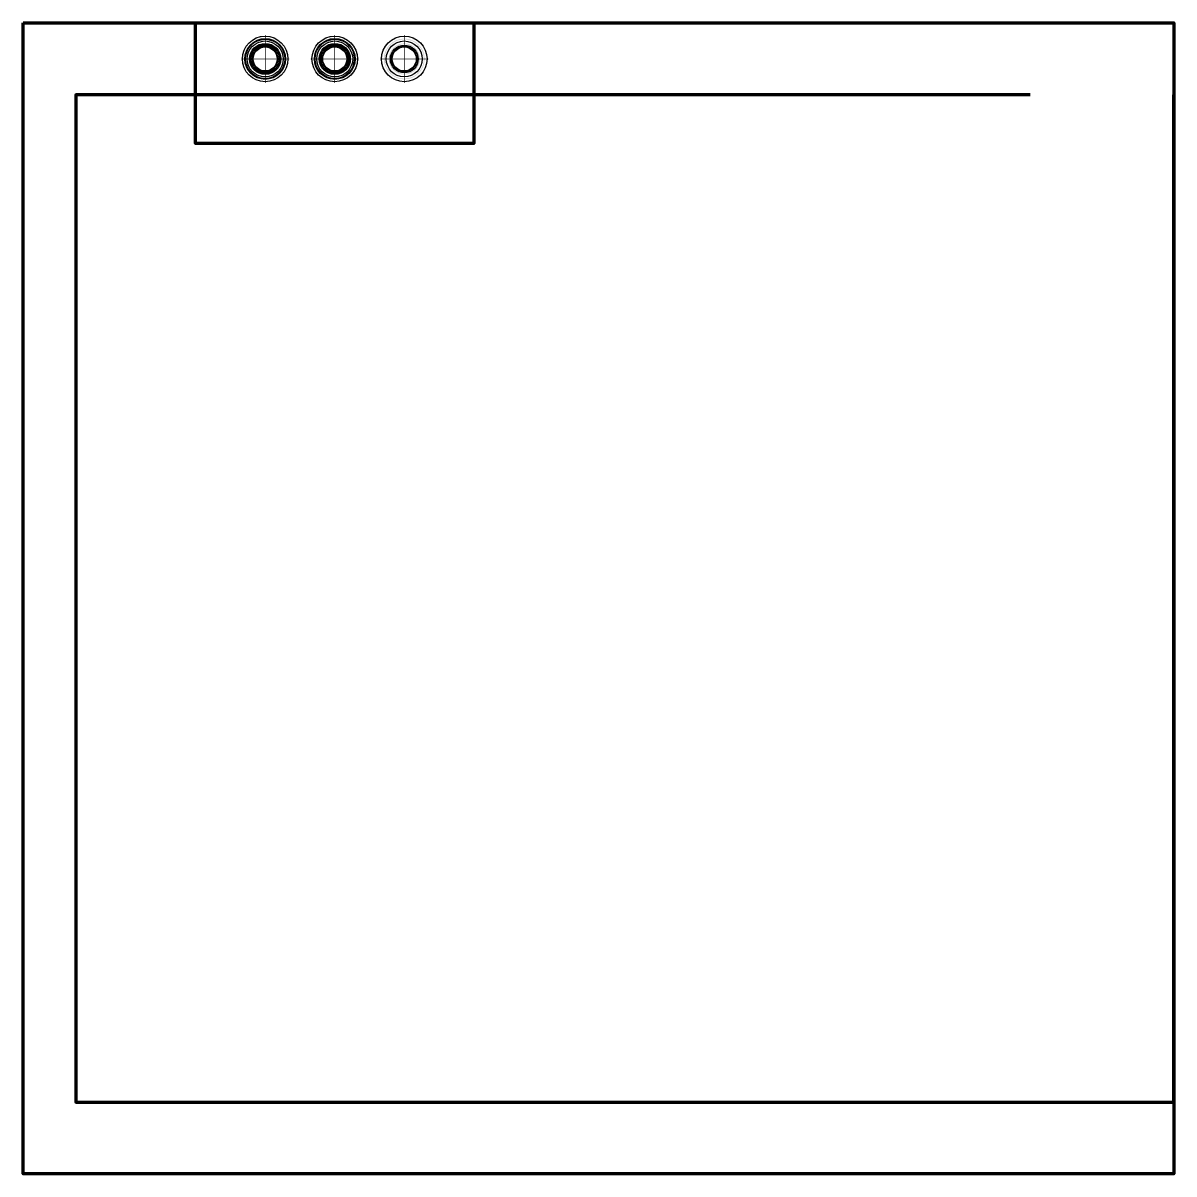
# Model space of a CAD drawing. Header units: millimetres. Extents: x 1408 to 8712, y 657 to 4836.
# Drawn here: x 1991 to 4391, y 2436 to 4836 of the extents above; entities that cross this region are included whole.
import ezdxf

# ---------------------------------------------------------------- set-up
doc = ezdxf.new("R2010")
doc.units = ezdxf.units.MM

msp = doc.modelspace()

# ---------------------------------------------------------------- hatches: boundary and pattern name
h = msp.add_hatch(color=90)
h.dxf.hatch_style = 1
h.paths.add_polyline_path([(2543.7, 4760.9), (2542.2, 4760.9, -0.03929), (2541.6, 4753.7), (2543.1, 4753.4, 0.03929)])
h.paths.add_polyline_path([(2542.1, 4773.2), (2540.6, 4772.8, -0.03929), (2542, 4765.7), (2543.4, 4765.8, 0.03929)])
h.paths.add_polyline_path([(2537.3, 4784.6), (2536, 4783.9, -0.03929), (2539.1, 4777.3), (2540.5, 4777.9, 0.03929)])
h.paths.add_polyline_path([(2529.8, 4794.4), (2528.7, 4793.4, -0.03929), (2533.4, 4787.9), (2534.6, 4788.8, 0.03929)])
h.paths.add_polyline_path([(2520, 4802), (2519.2, 4800.7, -0.03929), (2525.2, 4796.6), (2526.1, 4797.8, 0.03929)])
h.paths.add_polyline_path([(2515.5, 4804.3, 0.03929), (2508.5, 4806.7), (2508.1, 4805.3, -0.03929), (2514.9, 4802.9)])
h.paths.add_polyline_path([(2503.6, 4807.8, 0.03929), (2496.2, 4808.4), (2496.2, 4806.9, -0.03929), (2503.4, 4806.3)])
h.paths.add_polyline_path([(2491.2, 4808.1, 0.03929), (2483.9, 4806.7), (2484.3, 4805.3, -0.03929), (2491.4, 4806.6)])
h.paths.add_polyline_path([(2479.7, 4803.8), (2479.2, 4805.2, 0.03929), (2472.5, 4802), (2473.2, 4800.7, -0.03929)])
h.paths.add_polyline_path([(2469.2, 4798.1), (2468.3, 4799.3, 0.03929), (2462.6, 4794.4), (2463.7, 4793.4, -0.03929)])
h.paths.add_polyline_path([(2460.5, 4789.8), (2459.3, 4790.8, 0.03929), (2455.1, 4784.6), (2456.4, 4783.9, -0.03929)])
h.paths.add_polyline_path([(2454.2, 4779.6), (2452.8, 4780.2, 0.03929), (2450.3, 4773.2), (2451.8, 4772.8, -0.03929)])
h.paths.add_polyline_path([(2450.8, 4768.1), (2449.3, 4768.3, 0.03929), (2448.7, 4760.9), (2450.2, 4760.9, -0.03929)])
h.paths.add_polyline_path([(2450.5, 4756.1), (2449, 4755.9, 0.03929), (2450.3, 4748.6), (2451.8, 4749, -0.03929)])
h.paths.add_polyline_path([(2453.3, 4744.4), (2451.9, 4743.8, 0.03929), (2455.1, 4737.1), (2456.4, 4737.9, -0.03929)])
h.paths.add_polyline_path([(2459, 4733.8), (2457.8, 4732.9, 0.03929), (2462.6, 4727.3), (2463.7, 4728.3, -0.03929)])
h.paths.add_polyline_path([(2467.3, 4725.1), (2466.3, 4723.9, 0.03929), (2472.5, 4719.7), (2473.2, 4721, -0.03929)])
h.paths.add_polyline_path([(2477.5, 4718.8), (2476.9, 4717.5, 0.03929), (2483.9, 4715), (2484.3, 4716.4, -0.03929)])
h.paths.add_polyline_path([(2496.2, 4714.9, -0.03929), (2489, 4715.4), (2488.8, 4713.9, 0.03929), (2496.2, 4713.4)])
h.paths.add_polyline_path([(2508.5, 4715), (2508.1, 4716.4, -0.03929), (2501, 4715.1), (2501.2, 4713.6, 0.03929)])
h.paths.add_polyline_path([(2520, 4719.7), (2519.2, 4721, -0.03929), (2512.7, 4717.9), (2513.2, 4716.5, 0.03929)])
h.paths.add_polyline_path([(2529.8, 4727.3), (2528.7, 4728.3, -0.03929), (2523.2, 4723.6), (2524.1, 4722.4, 0.03929)])
h.paths.add_polyline_path([(2537.3, 4737.1), (2536, 4737.9, -0.03929), (2532, 4731.9), (2533.1, 4731, 0.03929)])
h.paths.add_polyline_path([(2542.1, 4748.6), (2540.6, 4749, -0.03929), (2538.2, 4742.1), (2539.6, 4741.5, 0.03929)])
h.paths.add_polyline_path([(2532.4, 4751.2), (2531, 4751.5, -0.03929), (2529.1, 4746.2), (2530.5, 4745.6, 0.03929)])
h.paths.add_polyline_path([(2528.7, 4742.1), (2527.4, 4742.9, -0.03929), (2524.2, 4738.2), (2525.3, 4737.3, 0.03929)])
h.paths.add_polyline_path([(2522.7, 4734.3), (2521.7, 4735.4, -0.03929), (2517.4, 4731.7), (2518.2, 4730.5, 0.03929)])
h.paths.add_polyline_path([(2515, 4728.4), (2514.2, 4729.7, -0.03929), (2509.1, 4727.3), (2509.6, 4725.8, 0.03929)])
h.paths.add_polyline_path([(2505.9, 4724.6), (2505.5, 4726.1, -0.03929), (2500, 4725.1), (2500.1, 4723.6, 0.03929)])
h.paths.add_polyline_path([(2496.2, 4724.9, -0.03929), (2490.6, 4725.3), (2490.3, 4723.8, 0.03929), (2496.2, 4723.4)])
h.paths.add_polyline_path([(2486.9, 4726.1, -0.03929), (2481.6, 4728), (2480.9, 4726.6, 0.03929), (2486.5, 4724.6)])
h.paths.add_polyline_path([(2473.5, 4732.9), (2472.6, 4731.7, 0.03929), (2477.5, 4728.4), (2478.2, 4729.7, -0.03929)])
h.paths.add_polyline_path([(2467.1, 4739.7), (2465.9, 4738.8, 0.03929), (2469.7, 4734.3), (2470.7, 4735.4, -0.03929)])
h.paths.add_polyline_path([(2462.6, 4748), (2461.2, 4747.4, 0.03929), (2463.7, 4742.1), (2465, 4742.9, -0.03929)])
h.paths.add_polyline_path([(2460.4, 4757.1), (2458.9, 4756.9, 0.03929), (2460, 4751.2), (2461.4, 4751.5, -0.03929)])
h.paths.add_polyline_path([(2460.6, 4766.5), (2459.2, 4766.7, 0.03929), (2458.7, 4760.9), (2460.2, 4760.9, -0.03929)])
h.paths.add_polyline_path([(2463.3, 4775.5), (2461.9, 4776.1, 0.03929), (2460, 4770.6), (2461.4, 4770.2, -0.03929)])
h.paths.add_polyline_path([(2468.2, 4783.5), (2467.1, 4784.5, 0.03929), (2463.7, 4779.6), (2465, 4778.9, -0.03929)])
h.paths.add_polyline_path([(2475, 4790), (2474.2, 4791.2, 0.03929), (2469.7, 4787.4), (2470.7, 4786.3, -0.03929)])
h.paths.add_polyline_path([(2483.3, 4794.5), (2482.8, 4795.9, 0.03929), (2477.5, 4793.3), (2478.2, 4792, -0.03929)])
h.paths.add_polyline_path([(2492.3, 4798.2, 0.03929), (2486.5, 4797.1), (2486.9, 4795.6, -0.03929), (2492.4, 4796.7)])
h.paths.add_polyline_path([(2502.1, 4797.9, 0.03929), (2496.2, 4798.4), (2496.2, 4796.9, -0.03929), (2501.8, 4796.4)])
h.paths.add_polyline_path([(2505.9, 4797.1), (2505.5, 4795.6, -0.03929), (2510.8, 4793.7), (2511.5, 4795.1, 0.03929)])
h.paths.add_polyline_path([(2515, 4793.3), (2514.2, 4792, -0.03929), (2518.9, 4788.8), (2519.8, 4790, 0.03929)])
h.paths.add_polyline_path([(2522.7, 4787.4), (2521.7, 4786.3, -0.03929), (2525.3, 4782), (2526.5, 4782.9, 0.03929)])
h.paths.add_polyline_path([(2528.7, 4779.6), (2527.4, 4778.9, -0.03929), (2529.8, 4773.8), (2531.2, 4774.3, 0.03929)])
h.paths.add_polyline_path([(2532.4, 4770.6), (2531, 4770.2, -0.03929), (2532, 4764.6), (2533.5, 4764.8, 0.03929)])
h.paths.add_polyline_path([(2533.7, 4760.9), (2532.2, 4760.9, -0.03929), (2531.8, 4755.2), (2533.2, 4755, 0.03929)])
h.paths.add_polyline_path([(2525.2, 4760.9), (2523.7, 4760.9, -0.03929), (2523.4, 4756.6), (2524.8, 4756.3, 0.03929)])
h.paths.add_polyline_path([(2524.2, 4768.4), (2522.8, 4768, -0.03929), (2523.6, 4763.7), (2525, 4763.9, 0.03929)])
h.paths.add_polyline_path([(2521.3, 4775.4), (2520, 4774.6, -0.03929), (2521.9, 4770.7), (2523.3, 4771.3, 0.03929)])
h.paths.add_polyline_path([(2516.7, 4781.4), (2515.6, 4780.3, -0.03929), (2518.5, 4777), (2519.7, 4777.9, 0.03929)])
h.paths.add_polyline_path([(2514.5, 4783.4, 0.03929), (2510.7, 4786), (2510, 4784.7, -0.03929), (2513.5, 4782.2)])
h.paths.add_polyline_path([(2508, 4787.4, 0.03929), (2503.7, 4788.9), (2503.3, 4787.4, -0.03929), (2507.4, 4786)])
h.paths.add_polyline_path([(2500.7, 4789.5, 0.03929), (2496.2, 4789.9), (2496.2, 4788.4, -0.03929), (2500.5, 4788)])
h.paths.add_polyline_path([(2493.2, 4789.7, 0.03929), (2488.7, 4788.9), (2489.1, 4787.4, -0.03929), (2493.3, 4788.2)])
h.paths.add_polyline_path([(2486.3, 4786.5), (2485.8, 4787.9, 0.03929), (2481.7, 4786), (2482.5, 4784.7, -0.03929)])
h.paths.add_polyline_path([(2480, 4783.1), (2479.2, 4784.3, 0.03929), (2475.7, 4781.4), (2476.8, 4780.3, -0.03929)])
h.paths.add_polyline_path([(2474.8, 4778.2), (2473.7, 4779.1, 0.03929), (2471.1, 4775.4), (2472.4, 4774.6, -0.03929)])
h.paths.add_polyline_path([(2471.1, 4772), (2469.7, 4772.7, 0.03929), (2468.2, 4768.4), (2469.6, 4768, -0.03929)])
h.paths.add_polyline_path([(2469, 4765.2), (2467.6, 4765.4, 0.03929), (2467.2, 4760.9), (2468.7, 4760.9, -0.03929)])
h.paths.add_polyline_path([(2468.9, 4758), (2467.4, 4757.8, 0.03929), (2468.2, 4753.4), (2469.6, 4753.7, -0.03929)])
h.paths.add_polyline_path([(2470.5, 4751), (2469.1, 4750.5, 0.03929), (2471.1, 4746.4), (2472.4, 4747.1, -0.03929)])
h.paths.add_polyline_path([(2474, 4744.7), (2472.7, 4743.8, 0.03929), (2475.7, 4740.4), (2476.8, 4741.4, -0.03929)])
h.paths.add_polyline_path([(2478.9, 4739.5), (2478, 4738.3, 0.03929), (2481.7, 4735.7), (2482.5, 4737, -0.03929)])
h.paths.add_polyline_path([(2485, 4735.7), (2484.4, 4734.4, 0.03929), (2488.7, 4732.8), (2489.1, 4734.3, -0.03929)])
h.paths.add_polyline_path([(2496.2, 4733.4, -0.03929), (2491.9, 4733.7), (2491.7, 4732.2, 0.03929), (2496.2, 4731.9)])
h.paths.add_polyline_path([(2503.3, 4734.3, -0.03929), (2499.1, 4733.5), (2499.2, 4732, 0.03929), (2503.7, 4732.8)])
h.paths.add_polyline_path([(2510.7, 4735.7), (2510, 4737, -0.03929), (2506.1, 4735.2), (2506.6, 4733.8, 0.03929)])
h.paths.add_polyline_path([(2516.7, 4740.4), (2515.6, 4741.4, -0.03929), (2512.4, 4738.6), (2513.2, 4737.4, 0.03929)])
h.paths.add_polyline_path([(2521.3, 4746.4), (2520, 4747.1, -0.03929), (2517.6, 4743.6), (2518.7, 4742.6, 0.03929)])
h.paths.add_polyline_path([(2524.2, 4753.4), (2522.8, 4753.7, -0.03929), (2521.3, 4749.7), (2522.7, 4749.1, 0.03929)])
at = {"lineweight": 140}
h = msp.add_hatch(color=3, dxfattribs=at)
h.dxf.hatch_style = 1
h.paths.add_polyline_path([(2453.7, 4760.9, 1), (2538.7, 4760.9, 1)])
h.paths.add_polyline_path([(2537.2, 4760.9, -1), (2455.2, 4760.9, -1)], flags=16)
h.paths.add_polyline_path([(2533.7, 4760.9, -1), (2458.7, 4760.9, -1)], flags=0)
h.paths.add_polyline_path([(2528.7, 4760.9, -1), (2463.7, 4760.9, -1)], flags=0)
h.paths.add_polyline_path([(2527.2, 4760.9, -1), (2465.2, 4760.9, -1)], flags=0)
h.paths.add_polyline_path([(2525.2, 4760.9, -1), (2467.2, 4760.9, -1)], flags=0)
h.paths.add_polyline_path([(2522.7, 4760.9, -1), (2469.7, 4760.9, -1)], flags=0)
h.paths.add_polyline_path([(2521.2, 4760.9, -1), (2471.2, 4760.9, -1)], flags=0)
h = msp.add_hatch(color=1)
h.dxf.hatch_style = 1
h.paths.add_polyline_path([(2688.7, 4760.9), (2687.2, 4760.9, -0.03929), (2686.6, 4753.7), (2688.1, 4753.4, 0.03929)])
h.paths.add_polyline_path([(2687.1, 4773.2), (2685.6, 4772.8, -0.03929), (2687, 4765.7), (2688.4, 4765.8, 0.03929)])
h.paths.add_polyline_path([(2682.3, 4784.6), (2681, 4783.9, -0.03929), (2684.1, 4777.3), (2685.5, 4777.9, 0.03929)])
h.paths.add_polyline_path([(2674.8, 4794.4), (2673.7, 4793.4, -0.03929), (2678.4, 4787.9), (2679.6, 4788.8, 0.03929)])
h.paths.add_polyline_path([(2665, 4802), (2664.2, 4800.7, -0.03929), (2670.2, 4796.6), (2671.1, 4797.8, 0.03929)])
h.paths.add_polyline_path([(2653.5, 4806.7), (2653.1, 4805.3, -0.03929), (2659.9, 4802.9), (2660.5, 4804.3, 0.03929)])
h.paths.add_polyline_path([(2648.6, 4807.8, 0.03929), (2641.2, 4808.4), (2641.2, 4806.9, -0.03929), (2648.4, 4806.3)])
h.paths.add_polyline_path([(2636.2, 4808.1, 0.03929), (2628.9, 4806.7), (2629.3, 4805.3, -0.03929), (2636.4, 4806.6)])
h.paths.add_polyline_path([(2624.7, 4803.8), (2624.2, 4805.2, 0.03929), (2617.5, 4802), (2618.2, 4800.7, -0.03929)])
h.paths.add_polyline_path([(2614.2, 4798.1), (2613.3, 4799.3, 0.03929), (2607.6, 4794.4), (2608.7, 4793.4, -0.03929)])
h.paths.add_polyline_path([(2605.5, 4789.8), (2604.3, 4790.8, 0.03929), (2600.1, 4784.6), (2601.4, 4783.9, -0.03929)])
h.paths.add_polyline_path([(2599.2, 4779.6), (2597.8, 4780.2, 0.03929), (2595.3, 4773.2), (2596.8, 4772.8, -0.03929)])
h.paths.add_polyline_path([(2595.8, 4768.1), (2594.3, 4768.3, 0.03929), (2593.7, 4760.9), (2595.2, 4760.9, -0.03929)])
h.paths.add_polyline_path([(2595.5, 4756.1), (2594, 4755.9, 0.03929), (2595.3, 4748.6), (2596.8, 4749, -0.03929)])
h.paths.add_polyline_path([(2598.3, 4744.4), (2596.9, 4743.8, 0.03929), (2600.1, 4737.1), (2601.4, 4737.9, -0.03929)])
h.paths.add_polyline_path([(2604, 4733.8), (2602.8, 4732.9, 0.03929), (2607.6, 4727.3), (2608.7, 4728.3, -0.03929)])
h.paths.add_polyline_path([(2612.3, 4725.1), (2611.3, 4723.9, 0.03929), (2617.5, 4719.7), (2618.2, 4721, -0.03929)])
h.paths.add_polyline_path([(2629.3, 4716.4, -0.03929), (2622.5, 4718.8), (2621.9, 4717.5, 0.03929), (2628.9, 4715)])
h.paths.add_polyline_path([(2641.2, 4714.9, -0.03929), (2634, 4715.4), (2633.8, 4713.9, 0.03929), (2641.2, 4713.4)])
h.paths.add_polyline_path([(2653.5, 4715), (2653.1, 4716.4, -0.03929), (2646, 4715.1), (2646.2, 4713.6, 0.03929)])
h.paths.add_polyline_path([(2665, 4719.7), (2664.2, 4721, -0.03929), (2657.7, 4717.9), (2658.2, 4716.5, 0.03929)])
h.paths.add_polyline_path([(2674.8, 4727.3), (2673.7, 4728.3, -0.03929), (2668.2, 4723.6), (2669.1, 4722.4, 0.03929)])
h.paths.add_polyline_path([(2682.3, 4737.1), (2681, 4737.9, -0.03929), (2677, 4731.9), (2678.1, 4731, 0.03929)])
h.paths.add_polyline_path([(2687.1, 4748.6), (2685.6, 4749, -0.03929), (2683.2, 4742.1), (2684.6, 4741.5, 0.03929)])
h.paths.add_polyline_path([(2677.4, 4751.2), (2676, 4751.5, -0.03929), (2674.1, 4746.2), (2675.5, 4745.6, 0.03929)])
h.paths.add_polyline_path([(2673.7, 4742.1), (2672.4, 4742.9, -0.03929), (2669.2, 4738.2), (2670.3, 4737.3, 0.03929)])
h.paths.add_polyline_path([(2667.7, 4734.3), (2666.7, 4735.4, -0.03929), (2662.4, 4731.7), (2663.2, 4730.5, 0.03929)])
h.paths.add_polyline_path([(2659.2, 4729.7, -0.03929), (2654.1, 4727.3), (2654.6, 4725.8, 0.03929), (2660, 4728.4)])
h.paths.add_polyline_path([(2650.5, 4726.1, -0.03929), (2645, 4725.1), (2645.1, 4723.6, 0.03929), (2650.9, 4724.6)])
h.paths.add_polyline_path([(2641.2, 4724.9, -0.03929), (2635.6, 4725.3), (2635.3, 4723.8, 0.03929), (2641.2, 4723.4)])
h.paths.add_polyline_path([(2631.9, 4726.1, -0.03929), (2626.6, 4728), (2625.9, 4726.6, 0.03929), (2631.5, 4724.6)])
h.paths.add_polyline_path([(2618.5, 4732.9), (2617.6, 4731.7, 0.03929), (2622.5, 4728.4), (2623.2, 4729.7, -0.03929)])
h.paths.add_polyline_path([(2612.1, 4739.7), (2610.9, 4738.8, 0.03929), (2614.7, 4734.3), (2615.7, 4735.4, -0.03929)])
h.paths.add_polyline_path([(2607.6, 4748), (2606.2, 4747.4, 0.03929), (2608.7, 4742.1), (2610, 4742.9, -0.03929)])
h.paths.add_polyline_path([(2605.4, 4757.1), (2603.9, 4756.9, 0.03929), (2605, 4751.2), (2606.4, 4751.5, -0.03929)])
h.paths.add_polyline_path([(2605.6, 4766.5), (2604.2, 4766.7, 0.03929), (2603.7, 4760.9), (2605.2, 4760.9, -0.03929)])
h.paths.add_polyline_path([(2608.3, 4775.5), (2606.9, 4776.1, 0.03929), (2605, 4770.6), (2606.4, 4770.2, -0.03929)])
h.paths.add_polyline_path([(2613.2, 4783.5), (2612.1, 4784.5, 0.03929), (2608.7, 4779.6), (2610, 4778.9, -0.03929)])
h.paths.add_polyline_path([(2620, 4790), (2619.2, 4791.2, 0.03929), (2614.7, 4787.4), (2615.7, 4786.3, -0.03929)])
h.paths.add_polyline_path([(2628.3, 4794.5), (2627.8, 4795.9, 0.03929), (2622.5, 4793.3), (2623.2, 4792, -0.03929)])
h.paths.add_polyline_path([(2637.3, 4798.2, 0.03929), (2631.5, 4797.1), (2631.9, 4795.6, -0.03929), (2637.4, 4796.7)])
h.paths.add_polyline_path([(2647.1, 4797.9, 0.03929), (2641.2, 4798.4), (2641.2, 4796.9, -0.03929), (2646.8, 4796.4)])
h.paths.add_polyline_path([(2650.9, 4797.1), (2650.5, 4795.6, -0.03929), (2655.8, 4793.7), (2656.5, 4795.1, 0.03929)])
h.paths.add_polyline_path([(2660, 4793.3), (2659.2, 4792, -0.03929), (2663.9, 4788.8), (2664.8, 4790, 0.03929)])
h.paths.add_polyline_path([(2667.7, 4787.4), (2666.7, 4786.3, -0.03929), (2670.3, 4782), (2671.5, 4782.9, 0.03929)])
h.paths.add_polyline_path([(2673.7, 4779.6), (2672.4, 4778.9, -0.03929), (2674.8, 4773.8), (2676.2, 4774.3, 0.03929)])
h.paths.add_polyline_path([(2677.4, 4770.6), (2676, 4770.2, -0.03929), (2677, 4764.6), (2678.5, 4764.8, 0.03929)])
h.paths.add_polyline_path([(2678.7, 4760.9), (2677.2, 4760.9, -0.03929), (2676.8, 4755.2), (2678.2, 4755, 0.03929)])
h.paths.add_polyline_path([(2670.2, 4760.9), (2668.7, 4760.9, -0.03929), (2668.4, 4756.6), (2669.8, 4756.3, 0.03929)])
h.paths.add_polyline_path([(2669.2, 4768.4), (2667.8, 4768, -0.03929), (2668.6, 4763.7), (2670, 4763.9, 0.03929)])
h.paths.add_polyline_path([(2666.3, 4775.4), (2665, 4774.6, -0.03929), (2666.9, 4770.7), (2668.3, 4771.3, 0.03929)])
h.paths.add_polyline_path([(2661.7, 4781.4), (2660.6, 4780.3, -0.03929), (2663.5, 4777), (2664.7, 4777.9, 0.03929)])
h.paths.add_polyline_path([(2655.7, 4786), (2655, 4784.7, -0.03929), (2658.5, 4782.2), (2659.5, 4783.4, 0.03929)])
h.paths.add_polyline_path([(2653, 4787.4, 0.03929), (2648.7, 4788.9), (2648.3, 4787.4, -0.03929), (2652.4, 4786)])
h.paths.add_polyline_path([(2645.7, 4789.5, 0.03929), (2641.2, 4789.9), (2641.2, 4788.4, -0.03929), (2645.5, 4788)])
h.paths.add_polyline_path([(2638.2, 4789.7, 0.03929), (2633.7, 4788.9), (2634.1, 4787.4, -0.03929), (2638.3, 4788.2)])
h.paths.add_polyline_path([(2631.3, 4786.5), (2630.8, 4787.9, 0.03929), (2626.7, 4786), (2627.5, 4784.7, -0.03929)])
h.paths.add_polyline_path([(2625, 4783.1), (2624.2, 4784.3, 0.03929), (2620.7, 4781.4), (2621.8, 4780.3, -0.03929)])
h.paths.add_polyline_path([(2619.8, 4778.2), (2618.7, 4779.1, 0.03929), (2616.1, 4775.4), (2617.4, 4774.6, -0.03929)])
h.paths.add_polyline_path([(2616.1, 4772), (2614.7, 4772.7, 0.03929), (2613.2, 4768.4), (2614.6, 4768, -0.03929)])
h.paths.add_polyline_path([(2614, 4765.2), (2612.6, 4765.4, 0.03929), (2612.2, 4760.9), (2613.7, 4760.9, -0.03929)])
h.paths.add_polyline_path([(2613.9, 4758), (2612.4, 4757.8, 0.03929), (2613.2, 4753.4), (2614.6, 4753.7, -0.03929)])
h.paths.add_polyline_path([(2615.5, 4751), (2614.1, 4750.5, 0.03929), (2616.1, 4746.4), (2617.4, 4747.1, -0.03929)])
h.paths.add_polyline_path([(2619, 4744.7), (2617.7, 4743.8, 0.03929), (2620.7, 4740.4), (2621.8, 4741.4, -0.03929)])
h.paths.add_polyline_path([(2627.5, 4737, -0.03929), (2623.9, 4739.5), (2623, 4738.3, 0.03929), (2626.7, 4735.7)])
h.paths.add_polyline_path([(2630, 4735.7), (2629.4, 4734.4, 0.03929), (2633.7, 4732.8), (2634.1, 4734.3, -0.03929)])
h.paths.add_polyline_path([(2641.2, 4733.4, -0.03929), (2636.9, 4733.7), (2636.7, 4732.2, 0.03929), (2641.2, 4731.9)])
h.paths.add_polyline_path([(2648.3, 4734.3, -0.03929), (2644.1, 4733.5), (2644.2, 4732, 0.03929), (2648.7, 4732.8)])
h.paths.add_polyline_path([(2655.7, 4735.7), (2655, 4737, -0.03929), (2651.1, 4735.2), (2651.6, 4733.8, 0.03929)])
h.paths.add_polyline_path([(2661.7, 4740.4), (2660.6, 4741.4, -0.03929), (2657.4, 4738.6), (2658.2, 4737.4, 0.03929)])
h.paths.add_polyline_path([(2666.3, 4746.4), (2665, 4747.1, -0.03929), (2662.6, 4743.6), (2663.7, 4742.6, 0.03929)])
h.paths.add_polyline_path([(2669.2, 4753.4), (2667.8, 4753.7, -0.03929), (2666.3, 4749.7), (2667.7, 4749.1, 0.03929)])
h = msp.add_hatch(color=1, dxfattribs=at)
h.dxf.hatch_style = 1
h.paths.add_polyline_path([(2683.7, 4760.9, 1), (2598.7, 4760.9, 1)])
h.paths.add_polyline_path([(2682.2, 4760.9, -1), (2600.2, 4760.9, -1)], flags=16)
h.paths.add_polyline_path([(2678.7, 4760.9, -1), (2603.7, 4760.9, -1)], flags=0)
h.paths.add_polyline_path([(2673.7, 4760.9, -1), (2608.7, 4760.9, -1)], flags=0)
h.paths.add_polyline_path([(2672.2, 4760.9, -1), (2610.2, 4760.9, -1)], flags=0)
h.paths.add_polyline_path([(2670.2, 4760.9, -1), (2612.2, 4760.9, -1)], flags=0)
h.paths.add_polyline_path([(2667.7, 4760.9, -1), (2614.7, 4760.9, -1)], flags=0)
h.paths.add_polyline_path([(2666.2, 4760.9, -1), (2616.2, 4760.9, -1)], flags=0)
h = msp.add_hatch(color=5)
h.dxf.hatch_style = 1
h.paths.add_polyline_path([(2832.1, 4748.6), (2830.6, 4749, -0.03929), (2828.2, 4742.1), (2829.6, 4741.5, 0.03929)])
h.paths.add_polyline_path([(2827.3, 4737.1), (2826, 4737.9, -0.03929), (2822, 4731.9), (2823.1, 4731, 0.03929)])
h.paths.add_polyline_path([(2833.7, 4760.9), (2832.2, 4760.9, -0.03929), (2831.6, 4753.7), (2833.1, 4753.4, 0.03929)])
h.paths.add_polyline_path([(2832.1, 4773.2), (2830.6, 4772.8, -0.03929), (2832, 4765.7), (2833.4, 4765.8, 0.03929)])
h.paths.add_polyline_path([(2827.3, 4784.6), (2826, 4783.9, -0.03929), (2829.1, 4777.3), (2830.5, 4777.9, 0.03929)])
h.paths.add_polyline_path([(2819.8, 4794.4), (2818.7, 4793.4, -0.03929), (2823.4, 4787.9), (2824.6, 4788.8, 0.03929)])
h.paths.add_polyline_path([(2810, 4802), (2809.2, 4800.7, -0.03929), (2815.2, 4796.6), (2816.1, 4797.8, 0.03929)])
h.paths.add_polyline_path([(2798.5, 4806.7), (2798.1, 4805.3, -0.03929), (2804.9, 4802.9), (2805.5, 4804.3, 0.03929)])
h.paths.add_polyline_path([(2793.6, 4807.8, 0.03929), (2786.2, 4808.4), (2786.2, 4806.9, -0.03929), (2793.4, 4806.3)])
h.paths.add_polyline_path([(2781.4, 4806.6), (2781.2, 4808.1, 0.03929), (2773.9, 4806.7), (2774.3, 4805.3, -0.03929)])
h.paths.add_polyline_path([(2769.7, 4803.8), (2769.2, 4805.2, 0.03929), (2762.5, 4802), (2763.2, 4800.7, -0.03929)])
h.paths.add_polyline_path([(2759.2, 4798.1), (2758.3, 4799.3, 0.03929), (2752.6, 4794.4), (2753.7, 4793.4, -0.03929)])
h.paths.add_polyline_path([(2750.5, 4789.8), (2749.3, 4790.8, 0.03929), (2745.1, 4784.6), (2746.4, 4783.9, -0.03929)])
h.paths.add_polyline_path([(2740.8, 4768.1), (2739.3, 4768.3, 0.03929), (2738.7, 4760.9), (2740.2, 4760.9, -0.03929)])
h.paths.add_polyline_path([(2744.2, 4779.6), (2742.8, 4780.2, 0.03929), (2740.3, 4773.2), (2741.8, 4772.8, -0.03929)])
h.paths.add_polyline_path([(2740.5, 4756.1), (2739, 4755.9, 0.03929), (2740.3, 4748.6), (2741.8, 4749, -0.03929)])
h.paths.add_polyline_path([(2743.3, 4744.4), (2741.9, 4743.8, 0.03929), (2745.1, 4737.1), (2746.4, 4737.9, -0.03929)])
h.paths.add_polyline_path([(2749, 4733.8), (2747.8, 4732.9, 0.03929), (2752.6, 4727.3), (2753.7, 4728.3, -0.03929)])
h.paths.add_polyline_path([(2757.3, 4725.1), (2756.3, 4723.9, 0.03929), (2762.5, 4719.7), (2763.2, 4721, -0.03929)])
h.paths.add_polyline_path([(2767.5, 4718.8), (2766.9, 4717.5, 0.03929), (2773.9, 4715), (2774.3, 4716.4, -0.03929)])
h.paths.add_polyline_path([(2786.2, 4714.9, -0.03929), (2779, 4715.4), (2778.8, 4713.9, 0.03929), (2786.2, 4713.4)])
h.paths.add_polyline_path([(2798.5, 4715), (2798.1, 4716.4, -0.03929), (2791, 4715.1), (2791.2, 4713.6, 0.03929)])
h.paths.add_polyline_path([(2810, 4719.7), (2809.2, 4721, -0.03929), (2802.7, 4717.9), (2803.2, 4716.5, 0.03929)])
h.paths.add_polyline_path([(2819.8, 4727.3), (2818.7, 4728.3, -0.03929), (2813.2, 4723.6), (2814.1, 4722.4, 0.03929)])
h.paths.add_polyline_path([(2822.4, 4751.2), (2821, 4751.5, -0.03929), (2819.1, 4746.2), (2820.5, 4745.6, 0.03929)])
h.paths.add_polyline_path([(2823.7, 4760.9), (2822.2, 4760.9, -0.03929), (2821.8, 4755.2), (2823.2, 4755, 0.03929)])
h = msp.add_hatch(color=5)
h.dxf.hatch_style = 1
h.paths.add_polyline_path([(2759.7, 4760.9, 1), (2812.7, 4760.9, 1)], flags=0)
h.paths.add_polyline_path([(2811.2, 4760.9, -1), (2761.2, 4760.9, -1)], flags=0)
h.paths.add_polyline_path([(2753.7, 4760.9, 1), (2818.7, 4760.9, 1)], flags=0)
h.paths.add_polyline_path([(2817.2, 4760.9, -1), (2755.2, 4760.9, -1)], flags=0)
h.paths.add_polyline_path([(2815.2, 4760.9, -1), (2757.2, 4760.9, -1)], flags=0)
h.paths.add_polyline_path([(2813.7, 4760.9, -1), (2758.7, 4760.9, -1)], flags=0)
h.paths.add_polyline_path([(2812.7, 4760.9, -1), (2759.7, 4760.9, -1)], flags=0)
h.paths.add_polyline_path([(2743.7, 4760.9, 1), (2828.7, 4760.9, 1)])
h.paths.add_polyline_path([(2827.2, 4760.9, -1), (2745.2, 4760.9, -1)], flags=16)
h.paths.add_polyline_path([(2823.7, 4760.9, -1), (2748.7, 4760.9, -1)], flags=0)
h.paths.add_polyline_path([(2822.2, 4760.9, -1), (2750.2, 4760.9, -1)], flags=0)
h.paths.add_polyline_path([(2818.7, 4760.9, -1), (2753.7, 4760.9, -1)], flags=0)
h = msp.add_hatch(color=3, dxfattribs=at)
h.dxf.hatch_style = 1
h.paths.add_polyline_path([(2463.7, 4760.9, 1), (2528.7, 4760.9, 1)])
h.paths.add_polyline_path([(2527.2, 4760.9, -1), (2465.2, 4760.9, -1)], flags=16)
h.paths.add_polyline_path([(2525.2, 4760.9, -1), (2467.2, 4760.9, -1)], flags=0)
h.paths.add_polyline_path([(2522.7, 4760.9, -1), (2469.7, 4760.9, -1)], flags=0)
h.paths.add_polyline_path([(2521.2, 4760.9, -1), (2471.2, 4760.9, -1)], flags=0)
h = msp.add_hatch(color=3, dxfattribs=at)
h.dxf.hatch_style = 1
h.paths.add_polyline_path([(2522.7, 4760.9, 1), (2469.7, 4760.9, 1)])
h.paths.add_polyline_path([(2521.2, 4760.9, -1), (2471.2, 4760.9, -1)], flags=16)
h = msp.add_hatch(color=1, dxfattribs=at)
h.dxf.hatch_style = 1
h.paths.add_polyline_path([(2673.7, 4760.9, 1), (2608.7, 4760.9, 1)])
h.paths.add_polyline_path([(2672.2, 4760.9, -1), (2610.2, 4760.9, -1)], flags=16)
h.paths.add_polyline_path([(2670.2, 4760.9, -1), (2612.2, 4760.9, -1)], flags=0)
h.paths.add_polyline_path([(2667.7, 4760.9, -1), (2614.7, 4760.9, -1)], flags=0)
h.paths.add_polyline_path([(2666.2, 4760.9, -1), (2616.2, 4760.9, -1)], flags=0)
h = msp.add_hatch(color=1, dxfattribs=at)
h.dxf.hatch_style = 1
h.paths.add_polyline_path([(2667.7, 4760.9, 1), (2614.7, 4760.9, 1)])
h.paths.add_polyline_path([(2666.2, 4760.9, -1), (2616.2, 4760.9, -1)], flags=16)
h = msp.add_hatch(color=5)
h.dxf.hatch_style = 1
h.paths.add_polyline_path([(2822.4, 4770.6), (2821, 4770.2, -0.03929), (2822, 4764.6), (2823.5, 4764.8, 0.03929)])
h.paths.add_polyline_path([(2818.7, 4779.6), (2817.4, 4778.9, -0.03929), (2819.8, 4773.8), (2821.2, 4774.3, 0.03929)])
h.paths.add_polyline_path([(2812.7, 4787.4), (2811.7, 4786.3, -0.03929), (2815.3, 4782), (2816.5, 4782.9, 0.03929)])
h.paths.add_polyline_path([(2805, 4793.3), (2804.2, 4792, -0.03929), (2808.9, 4788.8), (2809.8, 4790, 0.03929)])
h.paths.add_polyline_path([(2801.5, 4795.1, 0.03929), (2795.9, 4797.1), (2795.5, 4795.6, -0.03929), (2800.8, 4793.7)])
h.paths.add_polyline_path([(2792.1, 4797.9, 0.03929), (2786.2, 4798.4), (2786.2, 4796.9, -0.03929), (2791.8, 4796.4)])
h.paths.add_polyline_path([(2782.4, 4796.7), (2782.3, 4798.2, 0.03929), (2776.5, 4797.1), (2776.9, 4795.6, -0.03929)])
h.paths.add_polyline_path([(2773.3, 4794.5), (2772.8, 4795.9, 0.03929), (2767.5, 4793.3), (2768.2, 4792, -0.03929)])
h.paths.add_polyline_path([(2765, 4790), (2764.2, 4791.2, 0.03929), (2759.7, 4787.4), (2760.7, 4786.3, -0.03929)])
h.paths.add_polyline_path([(2758.2, 4783.5), (2757.1, 4784.5, 0.03929), (2753.7, 4779.6), (2755, 4778.9, -0.03929)])
h.paths.add_polyline_path([(2753.3, 4775.5), (2751.9, 4776.1, 0.03929), (2750, 4770.6), (2751.4, 4770.2, -0.03929)])
h.paths.add_polyline_path([(2750.6, 4766.5), (2749.2, 4766.7, 0.03929), (2748.7, 4760.9), (2750.2, 4760.9, -0.03929)])
h.paths.add_polyline_path([(2750.4, 4757.1), (2748.9, 4756.9, 0.03929), (2750, 4751.2), (2751.4, 4751.5, -0.03929)])
h.paths.add_polyline_path([(2752.6, 4748), (2751.2, 4747.4, 0.03929), (2753.7, 4742.1), (2755, 4742.9, -0.03929)])
h.paths.add_polyline_path([(2757.1, 4739.7), (2755.9, 4738.8, 0.03929), (2759.7, 4734.3), (2760.7, 4735.4, -0.03929)])
h.paths.add_polyline_path([(2763.5, 4732.9), (2762.6, 4731.7, 0.03929), (2767.5, 4728.4), (2768.2, 4729.7, -0.03929)])
h.paths.add_polyline_path([(2771.6, 4728), (2770.9, 4726.6, 0.03929), (2776.5, 4724.6), (2776.9, 4726.1, -0.03929)])
h.paths.add_polyline_path([(2786.2, 4724.9, -0.03929), (2780.6, 4725.3), (2780.3, 4723.8, 0.03929), (2786.2, 4723.4)])
h.paths.add_polyline_path([(2795.5, 4726.1, -0.03929), (2790, 4725.1), (2790.1, 4723.6, 0.03929), (2795.9, 4724.6)])
h.paths.add_polyline_path([(2805, 4728.4), (2804.2, 4729.7, -0.03929), (2799.1, 4727.3), (2799.6, 4725.8, 0.03929)])
h.paths.add_polyline_path([(2812.7, 4734.3), (2811.7, 4735.4, -0.03929), (2807.4, 4731.7), (2808.2, 4730.5, 0.03929)])
h.paths.add_polyline_path([(2818.7, 4742.1), (2817.4, 4742.9, -0.03929), (2814.2, 4738.2), (2815.3, 4737.3, 0.03929)])
h.paths.add_polyline_path([(2811.3, 4746.4), (2810, 4747.1, -0.03929), (2807.6, 4743.6), (2808.7, 4742.6, 0.03929)])
h.paths.add_polyline_path([(2806.7, 4740.4), (2805.6, 4741.4, -0.03929), (2802.4, 4738.6), (2803.2, 4737.4, 0.03929)])
h.paths.add_polyline_path([(2800, 4737, -0.03929), (2796.1, 4735.2), (2796.6, 4733.8, 0.03929), (2800.7, 4735.7)])
h.paths.add_polyline_path([(2793.3, 4734.3, -0.03929), (2789.1, 4733.5), (2789.2, 4732, 0.03929), (2793.7, 4732.8)])
h.paths.add_polyline_path([(2786.2, 4733.4, -0.03929), (2781.9, 4733.7), (2781.7, 4732.2, 0.03929), (2786.2, 4731.9)])
h.paths.add_polyline_path([(2779.1, 4734.3, -0.03929), (2775, 4735.7), (2774.4, 4734.4, 0.03929), (2778.7, 4732.8)])
h.paths.add_polyline_path([(2768.9, 4739.5), (2768, 4738.3, 0.03929), (2771.7, 4735.7), (2772.5, 4737, -0.03929)])
h.paths.add_polyline_path([(2764, 4744.7), (2762.7, 4743.8, 0.03929), (2765.7, 4740.4), (2766.8, 4741.4, -0.03929)])
h.paths.add_polyline_path([(2760.5, 4751), (2759.1, 4750.5, 0.03929), (2761.1, 4746.4), (2762.4, 4747.1, -0.03929)])
h.paths.add_polyline_path([(2758.9, 4758), (2757.4, 4757.8, 0.03929), (2758.2, 4753.4), (2759.6, 4753.7, -0.03929)])
h.paths.add_polyline_path([(2759, 4765.2), (2757.6, 4765.4, 0.03929), (2757.2, 4760.9), (2758.7, 4760.9, -0.03929)])
h.paths.add_polyline_path([(2761.1, 4772), (2759.7, 4772.7, 0.03929), (2758.2, 4768.4), (2759.6, 4768, -0.03929)])
h.paths.add_polyline_path([(2764.8, 4778.2), (2763.7, 4779.1, 0.03929), (2761.1, 4775.4), (2762.4, 4774.6, -0.03929)])
h.paths.add_polyline_path([(2770, 4783.1), (2769.2, 4784.3, 0.03929), (2765.7, 4781.4), (2766.8, 4780.3, -0.03929)])
h.paths.add_polyline_path([(2775.8, 4787.9, 0.03929), (2771.7, 4786), (2772.5, 4784.7, -0.03929), (2776.3, 4786.5)])
h.paths.add_polyline_path([(2783.2, 4789.7, 0.03929), (2778.7, 4788.9), (2779.1, 4787.4, -0.03929), (2783.3, 4788.2)])
h.paths.add_polyline_path([(2790.7, 4789.5, 0.03929), (2786.2, 4789.9), (2786.2, 4788.4, -0.03929), (2790.5, 4788)])
h.paths.add_polyline_path([(2793.7, 4788.9), (2793.3, 4787.4, -0.03929), (2797.4, 4786), (2798, 4787.4, 0.03929)])
h.paths.add_polyline_path([(2800.7, 4786), (2800, 4784.7, -0.03929), (2803.5, 4782.2), (2804.5, 4783.4, 0.03929)])
h.paths.add_polyline_path([(2806.7, 4781.4), (2805.6, 4780.3, -0.03929), (2808.5, 4777), (2809.7, 4777.9, 0.03929)])
h.paths.add_polyline_path([(2811.3, 4775.4), (2810, 4774.6, -0.03929), (2811.9, 4770.7), (2813.3, 4771.3, 0.03929)])
h.paths.add_polyline_path([(2814.2, 4768.4), (2812.8, 4768, -0.03929), (2813.6, 4763.7), (2815, 4763.9, 0.03929)])
h.paths.add_polyline_path([(2815.2, 4760.9), (2813.7, 4760.9, -0.03929), (2813.4, 4756.6), (2814.8, 4756.3, 0.03929)])
h.paths.add_polyline_path([(2814.2, 4753.4), (2812.8, 4753.7, -0.03929), (2811.3, 4749.7), (2812.7, 4749.1, 0.03929)])
h = msp.add_hatch(color=5)
h.dxf.hatch_style = 1
h.paths.add_polyline_path([(2753.7, 4760.9, 1), (2818.7, 4760.9, 1)])
h.paths.add_polyline_path([(2817.2, 4760.9, -1), (2755.2, 4760.9, -1)], flags=16)
h.paths.add_polyline_path([(2815.2, 4760.9, -1), (2757.2, 4760.9, -1)], flags=0)
h.paths.add_polyline_path([(2813.7, 4760.9, -1), (2758.7, 4760.9, -1)], flags=0)
h.paths.add_polyline_path([(2812.7, 4760.9, -1), (2759.7, 4760.9, -1)], flags=0)
h.paths.add_polyline_path([(2811.2, 4760.9, -1), (2761.2, 4760.9, -1)], flags=0)
h.paths.add_polyline_path([(2759.7, 4760.9, 1), (2812.7, 4760.9, 1)], flags=0)
h = msp.add_hatch(color=5)
h.dxf.hatch_style = 1
h.paths.add_polyline_path([(2812.7, 4760.9, 1), (2759.7, 4760.9, 1)])
h.paths.add_polyline_path([(2761.2, 4760.9, -1), (2811.2, 4760.9, -1)], flags=16)

# ---------------------------------------------------------------- linework, layer by layer
for points in [[(1991.2, 4835.9), (4391.2, 4835.9), (4391.2, 2435.9), (1991.2, 2435.9)], [(2351.2, 4835.9), (2931.2, 4835.9), (2931.2, 4584.3), (2351.2, 4584.3)]]:
    msp.add_lwpolyline(points, close=True, dxfattribs=at)
at = {"color": 3, "lineweight": 140, "const_width": 1.5}
for points in [[(2496.2, 4760.9), (2496.2, 4810.9)], [(2496.2, 4760.9), (2446.2, 4760.9)], [(2496.2, 4760.9), (2546.2, 4760.9)], [(2496.2, 4760.9), (2496.2, 4710.9)]]:
    msp.add_lwpolyline(points, dxfattribs=at)
at = {"color": 1, "lineweight": 140, "const_width": 1.5}
for points in [[(2641.2, 4760.9), (2641.2, 4810.9)], [(2641.2, 4760.9), (2591.2, 4760.9)], [(2641.2, 4760.9), (2691.2, 4760.9)], [(2641.2, 4760.9), (2641.2, 4710.9)]]:
    msp.add_lwpolyline(points, dxfattribs=at)
at = {"color": 5, "lineweight": 140, "const_width": 1.5}
for points in [[(2786.2, 4760.9), (2786.2, 4810.9)], [(2786.2, 4760.9), (2736.2, 4760.9)], [(2786.2, 4760.9), (2836.2, 4760.9)], [(2786.2, 4760.9), (2786.2, 4710.9)]]:
    msp.add_lwpolyline(points, dxfattribs=at)
at = {"lineweight": 140}
msp.add_lwpolyline([(4091.2, 4685.9), (2101.2, 4685.9), (2101.2, 2585.9), (4391.2, 2585.9), (4391.2, 4685.9)], dxfattribs=at)
at = {"color": 3}
for radius in [47.5, 42.5, 41, 37.5, 32.5, 31, 29, 26.5, 25]:
    msp.add_circle((2496.2, 4760.9), radius, dxfattribs=at)
at = {"color": 1}
for radius in [47.5, 42.5, 41, 37.5, 32.5, 31, 29, 26.5, 25]:
    msp.add_circle((2641.2, 4760.9), radius, dxfattribs=at)
at = {"color": 5}
for radius in [47.5, 37.5, 29, 26.5, 25]:
    msp.add_circle((2786.2, 4760.9), radius, dxfattribs=at)

doc.saveas('drawing.dxf')
